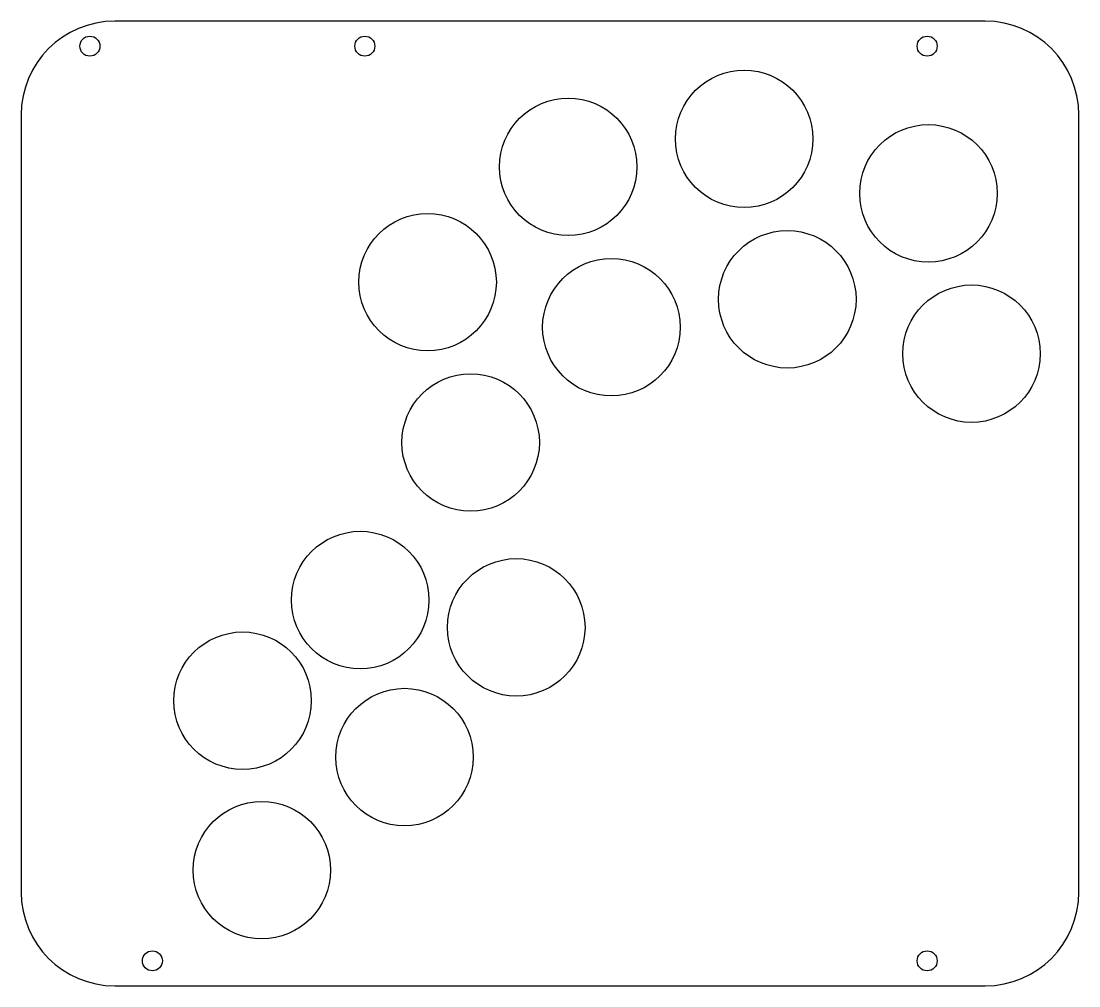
# Model space of a CAD drawing. Header units: inches. Extents: x 0 to 169, y 0 to 154.
import ezdxf

# ---------------------------------------------------------------- set-up
doc = ezdxf.new("R2010")
doc.units = ezdxf.units.IN
doc.header["$MEASUREMENT"] = 0

msp = doc.modelspace()

# ---------------------------------------------------------------- linework, layer by layer
at = {"color": 1}
for p, q in [((154.28, 154.4), (15, 154.4)), ((0, 139.4), (0, 15)), ((169.28, 15), (169.28, 139.4)), ((15, 0), (154.28, 0))]:
    msp.add_line(p, q, dxfattribs=at)
for centre, radius in [((11, 150.4), 1.6), ((55, 150.4), 1.6), ((145, 150.4), 1.6), ((115.72, 135.55), 11), ((87.56, 131.08), 11), ((145.2, 126.84), 11), ((65.05, 112.63), 11), ((122.62, 109.88), 11), ((94.46, 105.41), 11), ((152.1, 101.18), 11), ((71.94, 86.96), 11), ((54.27, 61.75), 11), ((79.24, 57.38), 11), ((35.44, 45.64), 11), ((61.35, 36.62), 11), ((38.51, 18.52), 11), ((21, 4), 1.6), ((145, 4), 1.6)]:
    msp.add_circle(centre, radius, dxfattribs=at)
for centre, start, end in [((15, 139.4), 90, 180), ((154.28, 139.4), 0, 90), ((15, 15), 180, 270), ((154.28, 15), 270, 0)]:
    msp.add_arc(centre, 15, start, end, dxfattribs=at)

doc.saveas('drawing.dxf')
